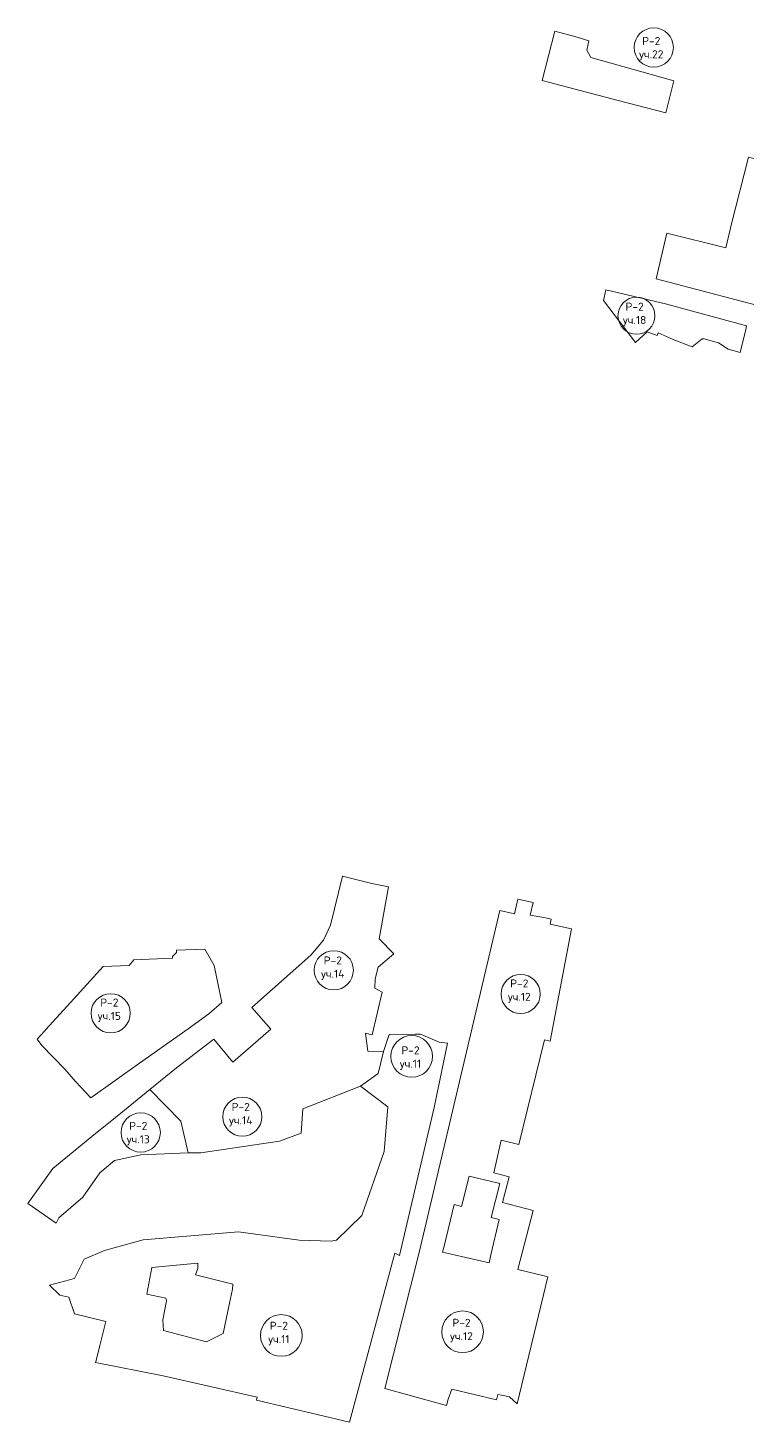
# Model space of a CAD drawing. Extents: x 1393221 to 1399622, y 357729 to 360833.
# Drawn here: x 1394281 to 1394868, y 359325 to 360463 of the extents above; entities that cross this region are included whole.
import ezdxf

# ---------------------------------------------------------------- set-up
doc = ezdxf.new("R2010")
doc.units = 0
doc.header["$MEASUREMENT"] = 0
doc.layers.add('Р-2', color=140, linetype='Continuous')
doc.styles.get("Standard").update_dxf_attribs({"font": 'simplex.shx'})

msp = doc.modelspace()

# ---------------------------------------------------------------- linework, layer by layer
at = {"layer": 'Р-2', "lineweight": 20}
for points in [[(1394710.9, 360460.6), (1394700.6, 360420.4), (1394762.7, 360404), (1394801.5, 360394), (1394802.3, 360397.3), (1394808.1, 360420.1), (1394740.3, 360439.1), (1394737, 360445.1), (1394738.8, 360452.8), (1394729.2, 360455.7), (1394710.9, 360460.6)], [(1394868.9, 360357.8), (1394925.5, 360343.8), (1394897.2, 360231.3), (1394793.6, 360258.6), (1394802.3, 360295.8), (1394850.6, 360283.8), (1394855.2, 360303.4), (1394868.9, 360357.8)], [(1394862.3, 360198.3), (1394866.7, 360217.1), (1394867.4, 360220.1), (1394801.4, 360238.2), (1394752.7, 360249.5), (1394750.6, 360240.8), (1394776.8, 360206.6), (1394786.4, 360215.3), (1394794.6, 360212.1), (1394795.2, 360214.4), (1394807.5, 360209), (1394823.1, 360203.1), (1394831.1, 360209.4), (1394832.8, 360209.4), (1394844.4, 360206.2), (1394852.3, 360201.2), (1394862.3, 360198.3)], [(1394411.8, 359545.2), (1394422.2, 359545.1), (1394486.3, 359554.7), (1394503.9, 359561.2), (1394505.3, 359581), (1394552.4, 359599.6), (1394566.9, 359609.8), (1394571.1, 359627.8), (1394558.5, 359628.1), (1394556.5, 359642.7), (1394561.9, 359641.3), (1394570.1, 359676.2), (1394564, 359679.6), (1394564.5, 359687.1), (1394566.9, 359696.6), (1394579.7, 359707.4), (1394567.6, 359719.8), (1394575.2, 359762.1), (1394561.6, 359764.8), (1394537.8, 359770.8), (1394528, 359730.9), (1394522.2, 359718.7), (1394511.8, 359706.3), (1394463.8, 359663.8), (1394479.2, 359645.9), (1394448.3, 359619), (1394432.8, 359637.8), (1394402.2, 359614.5), (1394380.4, 359596.7), (1394405.9, 359571), (1394411.8, 359545.2)], [(1394666.1, 359743), (1394600.2, 359463.8), (1394572.2, 359352.8), (1394622.6, 359338.8), (1394624, 359344), (1394627, 359352.1), (1394663.5, 359343.6), (1394664.5, 359347.9), (1394667.5, 359347.3), (1394674.1, 359345.8), (1394680.3, 359340.1), (1394705.4, 359443.8), (1394703.3, 359444.3), (1394680.7, 359449.8), (1394693.4, 359498.1), (1394668.2, 359504.6), (1394673.6, 359525.5), (1394661.2, 359528.7), (1394667.1, 359555.4), (1394681.7, 359552), (1394702.5, 359637.2), (1394707.2, 359636.1), (1394724.7, 359728), (1394707.2, 359731.8), (1394708, 359735.8), (1394704.6, 359736.5), (1394704.5, 359736.6), (1394702.1, 359737.2), (1394690.8, 359739), (1394693.3, 359749.3), (1394680.9, 359752.1), (1394678.2, 359740.1), (1394666.1, 359743)], [(1394332.3, 359590.1), (1394372.1, 359618.4), (1394411.8, 359646.4), (1394428.6, 359658.5), (1394439.2, 359667.7), (1394433, 359698), (1394425.3, 359711.3), (1394402.2, 359710.6), (1394402.3, 359708.7), (1394399, 359705.3), (1394399.1, 359704), (1394367.6, 359702.7), (1394363.7, 359698.1), (1394342.5, 359697.3), (1394318.6, 359670.8), (1394295.7, 359645.7), (1394294.7, 359644.4), (1394288.7, 359637.8), (1394292.5, 359632.6), (1394311.3, 359613.3), (1394319.9, 359603.4), (1394332.3, 359590.1)], [(1394391.5, 359363.2), (1394468.1, 359345.6), (1394467.5, 359343.1), (1394543.5, 359325.3), (1394580.4, 359463.2), (1394584.3, 359461.3), (1394612.4, 359582), (1394623.5, 359634.5), (1394616.7, 359635.3), (1394601.5, 359642), (1394597.1, 359641.9), (1394575.8, 359641.7), (1394571.1, 359627.8), (1394566.9, 359609.8), (1394552.4, 359599.6), (1394574.7, 359582.6), (1394571.8, 359546.1), (1394553.4, 359493.9), (1394532.9, 359473.7), (1394528.5, 359473), (1394502.3, 359473.9), (1394453, 359480.7), (1394375.2, 359474.2), (1394343.5, 359465.5), (1394327, 359458.4), (1394319, 359442.5), (1394298.6, 359437), (1394307.1, 359428.9), (1394314.3, 359427.4), (1394319, 359413.8), (1394344.6, 359407.5), (1394339.7, 359387.7), (1394336.8, 359375.7), (1394336.2, 359374), (1394391.5, 359363.2)], [(1394304.1, 359487.6), (1394306.4, 359491.9), (1394325.9, 359509), (1394339.7, 359528.7), (1394351.7, 359538.9), (1394373.3, 359543.5), (1394411.8, 359545.2), (1394405.9, 359571), (1394380.4, 359596.7), (1394349.6, 359571.6), (1394336.3, 359560.8), (1394301.3, 359532.2), (1394281, 359503.7), (1394304.1, 359487.6)], [(1394628.8, 359503), (1394634.7, 359501.4), (1394641.1, 359526.1), (1394666, 359520), (1394659.1, 359492.4), (1394665.5, 359490.6), (1394658.8, 359461.8), (1394657.3, 359455.2), (1394619.4, 359464), (1394620.7, 359468.9), (1394628.8, 359503)], [(1394445.5, 359422.3), (1394448.1, 359433.7), (1394448.2, 359438), (1394417.7, 359445.5), (1394419.8, 359450.7), (1394419.8, 359455.1), (1394382.1, 359451.5), (1394378.2, 359429.7), (1394393.7, 359426.5), (1394394.1, 359424.3), (1394391.2, 359408.9), (1394391.6, 359400.1), (1394426.7, 359390.7), (1394440.4, 359397.5), (1394445.5, 359422.3)]]:
    msp.add_lwpolyline(points, dxfattribs=at)
at = {"layer": 'Р-2', "lineweight": 0}
for centre, radius in [((1394791.7, 360447.3), 16), ((1394777.6, 360228.4), 15.1), ((1394530.6, 359694.1), 16), ((1394683.1, 359674.7), 16), ((1394348.6, 359659), 16), ((1394594.2, 359623.8), 17), ((1394456, 359574.6), 16), ((1394373.1, 359561.7), 16), ((1394487.8, 359396), 17), ((1394635.7, 359399), 17)]:
    msp.add_circle(centre, radius, dxfattribs=at)

# ---------------------------------------------------------------- texts
at = {"layer": 'Р-2', "char_height": 6.53, "width": 6.533, "attachment_point": 2}
for s, insert in [('Р-2\\Pуч.22', (1394789.7, 360455.9)), ('Р-2\\Pуч.18', (1394776.1, 360239)), ('Р-2\\Pуч.14', (1394529.8, 359705.4)), ('Р-2\\Pуч.12', (1394682, 359686.6)), ('Р-2\\Pуч.15', (1394347.5, 359671)), ('Р-2\\Pуч.11', (1394593.2, 359632)), ('Р-2\\Pуч.14', (1394454.7, 359585.8)), ('Р-2\\Pуч.13', (1394371.1, 359570.3)), ('Р-2\\Pуч.12', (1394634.8, 359409.6)), ('Р-2\\Pуч.11', (1394485.8, 359407.2))]:
    msp.add_mtext(s, dxfattribs=dict(at, insert=insert))

doc.saveas('drawing.dxf')
